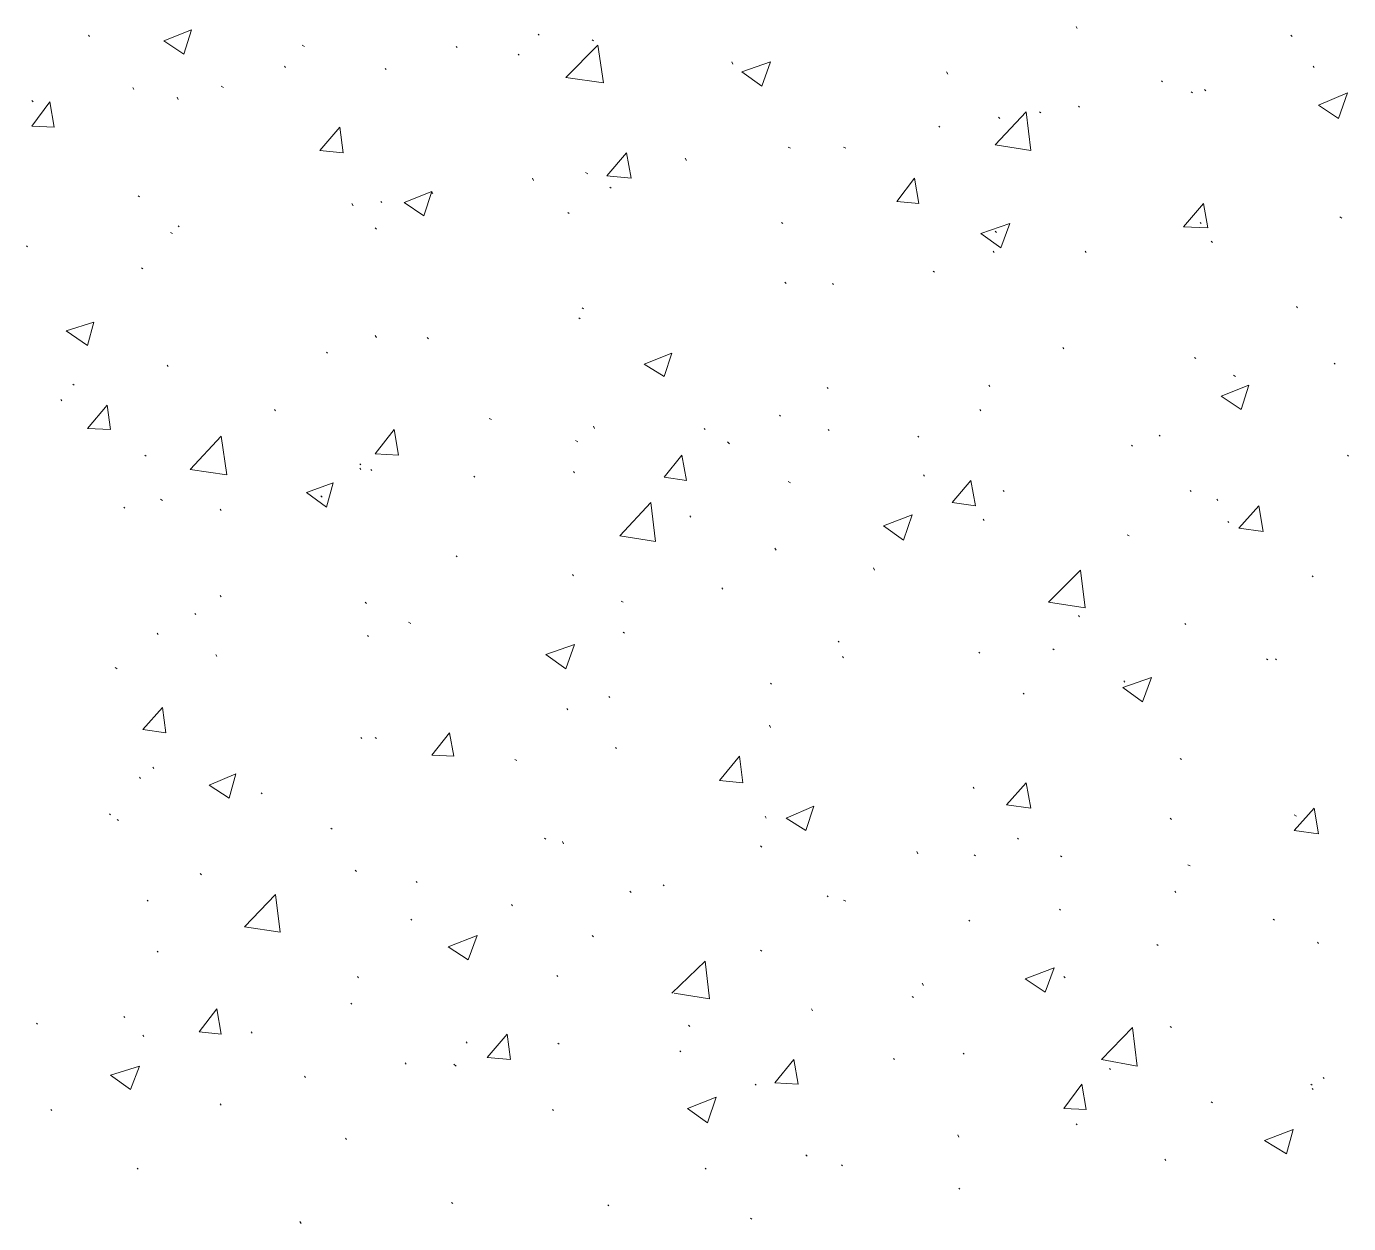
# Model space of a CAD drawing. Header units: millimetres. Extents: x 2928 to 3112, y 1220 to 1280.
# Drawn here: x 2947.075 to 2949.065, y 1245.69 to 1247.492 of the extents above; entities that cross this region are included whole.
import ezdxf

# ---------------------------------------------------------------- set-up
doc = ezdxf.new("R2010")
doc.units = ezdxf.units.MM

msp = doc.modelspace()

# ---------------------------------------------------------------- linework, layer by layer
at = {"color": 92, "linetype": 'Continuous', "lineweight": 13, "true_color": 0x00b800}
for points in [[(2948.65642, 1247.48871), (2948.65476, 1247.49204), (2948.65476, 1247.49204)], [(2947.16973, 1247.47704), (2947.16807, 1247.47871), (2947.16807, 1247.47871)], [(2947.2814, 1247.47038), (2947.32307, 1247.48704), (2947.32307, 1247.48704)], [(2947.2814, 1247.47038), (2947.3114, 1247.45038), (2947.3114, 1247.45038)], [(2947.3114, 1247.45038), (2947.32307, 1247.48704), (2947.32307, 1247.48704)], [(2947.84641, 1247.47871), (2947.84474, 1247.48038), (2947.84474, 1247.48038)], [(2947.92808, 1247.47038), (2947.92641, 1247.47204), (2947.92641, 1247.47204)], [(2948.97976, 1247.47704), (2948.97809, 1247.47871), (2948.97809, 1247.47871)], [(2947.49307, 1247.46204), (2947.48974, 1247.46371), (2947.48974, 1247.46371)], [(2947.72308, 1247.46038), (2947.72141, 1247.46204), (2947.72141, 1247.46204)], [(2947.81641, 1247.44871), (2947.81474, 1247.45038), (2947.81474, 1247.45038)], [(2947.88641, 1247.41538), (2947.93475, 1247.46371), (2947.93475, 1247.46371)], [(2947.94308, 1247.40704), (2947.93475, 1247.46371), (2947.93475, 1247.46371)], [(2947.46474, 1247.43038), (2947.46307, 1247.43204), (2947.46307, 1247.43204)], [(2948.13808, 1247.43538), (2948.13641, 1247.43871), (2948.13641, 1247.43871)], [(2948.15141, 1247.42371), (2948.19475, 1247.43871), (2948.19475, 1247.43871)], [(2948.18142, 1247.40204), (2948.19475, 1247.43871), (2948.19475, 1247.43871)], [(2949.01309, 1247.43038), (2949.01143, 1247.43204), (2949.01143, 1247.43204)], [(2947.61641, 1247.42704), (2947.61474, 1247.42871), (2947.61474, 1247.42871)], [(2947.88641, 1247.41538), (2947.94308, 1247.40704), (2947.94308, 1247.40704)], [(2948.15141, 1247.42371), (2948.18142, 1247.40204), (2948.18142, 1247.40204)], [(2948.46142, 1247.42038), (2948.45975, 1247.42371), (2948.45975, 1247.42371)], [(2948.78476, 1247.40871), (2948.78309, 1247.41038), (2948.78309, 1247.41038)], [(2947.2364, 1247.39704), (2947.23474, 1247.40038), (2947.23474, 1247.40038)], [(2947.3714, 1247.40038), (2947.36807, 1247.40204), (2947.36807, 1247.40204)], [(2948.82976, 1247.39204), (2948.82809, 1247.39371), (2948.82809, 1247.39371)], [(2948.84976, 1247.39538), (2948.84809, 1247.39704), (2948.84809, 1247.39704)], [(2949.01976, 1247.37371), (2949.06309, 1247.39204), (2949.06309, 1247.39204)], [(2949.04976, 1247.35371), (2949.06309, 1247.39204), (2949.06309, 1247.39204)], [(2947.08473, 1247.37871), (2947.08307, 1247.38038), (2947.08307, 1247.38038)], [(2947.08307, 1247.34204), (2947.10973, 1247.37871), (2947.10973, 1247.37871)], [(2947.1164, 1247.34037), (2947.10973, 1247.37871), (2947.10973, 1247.37871)], [(2947.30307, 1247.38204), (2947.3014, 1247.38538), (2947.3014, 1247.38538)], [(2948.65976, 1247.37038), (2948.65809, 1247.37204), (2948.65809, 1247.37204)], [(2949.01976, 1247.37371), (2949.04976, 1247.35371), (2949.04976, 1247.35371)], [(2948.53309, 1247.31371), (2948.57975, 1247.36371), (2948.57975, 1247.36371)], [(2948.53975, 1247.35371), (2948.53809, 1247.35537), (2948.53809, 1247.35537)], [(2948.58642, 1247.30537), (2948.57975, 1247.36371), (2948.57975, 1247.36371)], [(2948.60142, 1247.36204), (2948.59975, 1247.36371), (2948.59975, 1247.36371)], [(2947.08307, 1247.34204), (2947.1164, 1247.34037), (2947.1164, 1247.34037)], [(2947.51641, 1247.30537), (2947.54641, 1247.34037), (2947.54641, 1247.34037)], [(2947.55141, 1247.30204), (2947.54641, 1247.34037), (2947.54641, 1247.34037)], [(2948.44975, 1247.34037), (2948.44809, 1247.34204), (2948.44809, 1247.34204)], [(2948.22475, 1247.30871), (2948.22142, 1247.31037), (2948.22142, 1247.31037)], [(2948.30808, 1247.30871), (2948.30475, 1247.31037), (2948.30475, 1247.31037)], [(2948.53309, 1247.31371), (2948.58642, 1247.30537), (2948.58642, 1247.30537)], [(2947.51641, 1247.30537), (2947.55141, 1247.30204), (2947.55141, 1247.30204)], [(2947.94808, 1247.26704), (2947.97808, 1247.30204), (2947.97808, 1247.30204)], [(2947.98475, 1247.26371), (2947.97808, 1247.30204), (2947.97808, 1247.30204)], [(2948.06808, 1247.29037), (2948.06641, 1247.29371), (2948.06641, 1247.29371)], [(2947.91974, 1247.27037), (2947.91641, 1247.27204), (2947.91641, 1247.27204)], [(2947.83808, 1247.26037), (2947.83641, 1247.26371), (2947.83641, 1247.26371)], [(2947.94808, 1247.26704), (2947.98475, 1247.26371), (2947.98475, 1247.26371)], [(2947.95475, 1247.24871), (2947.95308, 1247.25037), (2947.95308, 1247.25037)], [(2948.38475, 1247.22871), (2948.41142, 1247.26371), (2948.41142, 1247.26371)], [(2948.41809, 1247.22537), (2948.41142, 1247.26371), (2948.41142, 1247.26371)], [(2947.24474, 1247.23537), (2947.24307, 1247.23704), (2947.24307, 1247.23704)], [(2947.64307, 1247.22704), (2947.68474, 1247.24371), (2947.68474, 1247.24371)], [(2947.67307, 1247.20704), (2947.68474, 1247.24371), (2947.68474, 1247.24371)], [(2947.68641, 1247.24037), (2947.68474, 1247.24204), (2947.68474, 1247.24204)], [(2947.56641, 1247.22204), (2947.56474, 1247.22537), (2947.56474, 1247.22537)], [(2947.60974, 1247.22704), (2947.60807, 1247.22871), (2947.60807, 1247.22871)], [(2947.64307, 1247.22704), (2947.67307, 1247.20704), (2947.67307, 1247.20704)], [(2947.89141, 1247.21037), (2947.88974, 1247.21204), (2947.88974, 1247.21204)], [(2948.38475, 1247.22871), (2948.41809, 1247.22537), (2948.41809, 1247.22537)], [(2948.81642, 1247.19037), (2948.84642, 1247.22537), (2948.84642, 1247.22537)], [(2948.85309, 1247.18871), (2948.84642, 1247.22537), (2948.84642, 1247.22537)], [(2947.30474, 1247.19037), (2947.30307, 1247.19204), (2947.30307, 1247.19204)], [(2948.21308, 1247.19537), (2948.21142, 1247.19704), (2948.21142, 1247.19704)], [(2948.51142, 1247.18037), (2948.55475, 1247.19537), (2948.55475, 1247.19537)], [(2948.54142, 1247.15871), (2948.55475, 1247.19537), (2948.55475, 1247.19537)], [(2948.84309, 1247.19537), (2948.84142, 1247.19704), (2948.84142, 1247.19704)], [(2949.05476, 1247.20371), (2949.05143, 1247.20537), (2949.05143, 1247.20537)], [(2947.29474, 1247.18037), (2947.2914, 1247.18204), (2947.2914, 1247.18204)], [(2947.60141, 1247.18704), (2947.59974, 1247.18871), (2947.59974, 1247.18871)], [(2948.51142, 1247.18037), (2948.54142, 1247.15871), (2948.54142, 1247.15871)], [(2948.53475, 1247.18204), (2948.53309, 1247.18371), (2948.53309, 1247.18371)], [(2948.81642, 1247.19037), (2948.85309, 1247.18871), (2948.85309, 1247.18871)], [(2947.0764, 1247.16037), (2947.07473, 1247.16204), (2947.07473, 1247.16204)], [(2948.53142, 1247.15204), (2948.52975, 1247.15371), (2948.52975, 1247.15371)], [(2948.66976, 1247.15204), (2948.66809, 1247.15371), (2948.66809, 1247.15371)], [(2948.85976, 1247.16704), (2948.85809, 1247.16871), (2948.85809, 1247.16871)], [(2947.24974, 1247.12704), (2947.24807, 1247.1287), (2947.24807, 1247.1287)], [(2948.44142, 1247.12204), (2948.43975, 1247.1237), (2948.43975, 1247.1237)], [(2948.21808, 1247.10537), (2948.21642, 1247.10704), (2948.21642, 1247.10704)], [(2948.28975, 1247.1037), (2948.28808, 1247.10537), (2948.28808, 1247.10537)], [(2947.90808, 1247.05204), (2947.90641, 1247.0537), (2947.90641, 1247.0537)], [(2947.91308, 1247.06704), (2947.91141, 1247.0687), (2947.91141, 1247.0687)], [(2948.98809, 1247.0687), (2948.98643, 1247.07037), (2948.98643, 1247.07037)], [(2947.13473, 1247.0337), (2947.1764, 1247.04704), (2947.1764, 1247.04704)], [(2947.13473, 1247.0337), (2947.1664, 1247.01204), (2947.1664, 1247.01204)], [(2947.1664, 1247.01204), (2947.1764, 1247.04704), (2947.1764, 1247.04704)], [(2947.60141, 1247.0237), (2947.59974, 1247.02704), (2947.59974, 1247.02704)], [(2947.67974, 1247.02204), (2947.67807, 1247.0237), (2947.67807, 1247.0237)], [(2947.52807, 1247.00037), (2947.52641, 1247.00204), (2947.52641, 1247.00204)], [(2948.00475, 1246.9837), (2948.04641, 1247.00037), (2948.04641, 1247.00037)], [(2948.03475, 1246.96537), (2948.04641, 1247.00037), (2948.04641, 1247.00037)], [(2948.63642, 1247.00704), (2948.63476, 1247.0087), (2948.63476, 1247.0087)], [(2948.83476, 1246.99204), (2948.83309, 1246.9937), (2948.83309, 1246.9937)], [(2947.28807, 1246.98037), (2947.2864, 1246.98204), (2947.2864, 1246.98204)], [(2948.00475, 1246.9837), (2948.03475, 1246.96537), (2948.03475, 1246.96537)], [(2949.04476, 1246.9837), (2949.04309, 1246.98537), (2949.04309, 1246.98537)], [(2947.1464, 1246.95204), (2947.14473, 1246.9537), (2947.14473, 1246.9537)], [(2948.52475, 1246.95037), (2948.52309, 1246.95204), (2948.52309, 1246.95204)], [(2948.87309, 1246.93537), (2948.91476, 1246.95204), (2948.91476, 1246.95204)], [(2948.89476, 1246.96537), (2948.89143, 1246.96704), (2948.89143, 1246.96704)], [(2948.90309, 1246.91537), (2948.91476, 1246.95204), (2948.91476, 1246.95204)], [(2948.28142, 1246.94704), (2948.27975, 1246.9487), (2948.27975, 1246.9487)], [(2948.87309, 1246.93537), (2948.90309, 1246.91537), (2948.90309, 1246.91537)], [(2947.12807, 1246.9287), (2947.1264, 1246.93037), (2947.1264, 1246.93037)], [(2947.1664, 1246.88703), (2947.1964, 1246.92204), (2947.1964, 1246.92204)], [(2947.2014, 1246.88537), (2947.1964, 1246.92204), (2947.1964, 1246.92204)], [(2947.44974, 1246.9137), (2947.44807, 1246.91537), (2947.44807, 1246.91537)], [(2948.51142, 1246.9137), (2948.50975, 1246.91537), (2948.50975, 1246.91537)], [(2947.77474, 1246.90037), (2947.77141, 1246.90204), (2947.77141, 1246.90204)], [(2948.20975, 1246.90537), (2948.20808, 1246.90704), (2948.20808, 1246.90704)], [(2947.1664, 1246.88703), (2947.2014, 1246.88537), (2947.2014, 1246.88537)], [(2947.3214, 1246.82537), (2947.36807, 1246.87537), (2947.36807, 1246.87537)], [(2947.3764, 1246.81703), (2947.36807, 1246.87537), (2947.36807, 1246.87537)], [(2947.59974, 1246.8487), (2947.62807, 1246.88537), (2947.62807, 1246.88537)], [(2947.63474, 1246.84703), (2947.62807, 1246.88537), (2947.62807, 1246.88537)], [(2947.92975, 1246.88703), (2947.92808, 1246.89037), (2947.92808, 1246.89037)], [(2948.09641, 1246.88537), (2948.09475, 1246.88703), (2948.09475, 1246.88703)], [(2948.28308, 1246.8837), (2948.28142, 1246.88537), (2948.28142, 1246.88537)], [(2948.41809, 1246.8737), (2948.41642, 1246.87537), (2948.41642, 1246.87537)], [(2948.78142, 1246.87537), (2948.77976, 1246.87703), (2948.77976, 1246.87703)], [(2947.90474, 1246.86703), (2947.90141, 1246.8687), (2947.90141, 1246.8687)], [(2948.13308, 1246.8637), (2948.12975, 1246.86703), (2948.12975, 1246.86703)], [(2948.73976, 1246.86037), (2948.73809, 1246.86203), (2948.73809, 1246.86203)], [(2947.25474, 1246.84537), (2947.25307, 1246.84703), (2947.25307, 1246.84703)], [(2947.57807, 1246.83203), (2947.57641, 1246.8337), (2947.57641, 1246.8337)], [(2947.59974, 1246.8487), (2947.63474, 1246.84703), (2947.63474, 1246.84703)], [(2948.03475, 1246.8137), (2948.06141, 1246.84703), (2948.06141, 1246.84703)], [(2948.06808, 1246.8087), (2948.06141, 1246.84703), (2948.06141, 1246.84703)], [(2949.06476, 1246.84537), (2949.06309, 1246.84703), (2949.06309, 1246.84703)], [(2947.3214, 1246.82537), (2947.3764, 1246.81703), (2947.3764, 1246.81703)], [(2947.57807, 1246.82537), (2947.57641, 1246.82703), (2947.57641, 1246.82703)], [(2947.59474, 1246.8237), (2947.59307, 1246.82537), (2947.59307, 1246.82537)], [(2947.74974, 1246.8137), (2947.74808, 1246.81537), (2947.74808, 1246.81537)], [(2947.89974, 1246.82037), (2947.89808, 1246.82203), (2947.89808, 1246.82203)], [(2948.03475, 1246.8137), (2948.06808, 1246.8087), (2948.06808, 1246.8087)], [(2948.42642, 1246.81537), (2948.42475, 1246.81703), (2948.42475, 1246.81703)], [(2947.49641, 1246.79037), (2947.53641, 1246.80537), (2947.53641, 1246.80537)], [(2947.52641, 1246.7687), (2947.53641, 1246.80537), (2947.53641, 1246.80537)], [(2948.22475, 1246.80537), (2948.22142, 1246.80703), (2948.22142, 1246.80703)], [(2948.46809, 1246.77537), (2948.49642, 1246.8087), (2948.49642, 1246.8087)], [(2948.50309, 1246.77037), (2948.49642, 1246.8087), (2948.49642, 1246.8087)], [(2948.54642, 1246.79203), (2948.54475, 1246.7937), (2948.54475, 1246.7937)], [(2948.82809, 1246.79203), (2948.82642, 1246.7937), (2948.82642, 1246.7937)], [(2947.27974, 1246.7787), (2947.2764, 1246.78037), (2947.2764, 1246.78037)], [(2947.49641, 1246.79037), (2947.52641, 1246.7687), (2947.52641, 1246.7687)], [(2947.51974, 1246.7837), (2947.51807, 1246.78537), (2947.51807, 1246.78537)], [(2947.96808, 1246.72537), (2948.01475, 1246.77537), (2948.01475, 1246.77537)], [(2948.02141, 1246.71703), (2948.01475, 1246.77537), (2948.01475, 1246.77537)], [(2948.46809, 1246.77537), (2948.50309, 1246.77037), (2948.50309, 1246.77037)], [(2948.86809, 1246.7787), (2948.86643, 1246.78037), (2948.86643, 1246.78037)], [(2947.22307, 1246.76703), (2947.2214, 1246.7687), (2947.2214, 1246.7687)], [(2947.36807, 1246.7637), (2947.3664, 1246.76537), (2947.3664, 1246.76537)], [(2948.07475, 1246.7537), (2948.07308, 1246.75537), (2948.07308, 1246.75537)], [(2948.36475, 1246.74037), (2948.40809, 1246.75703), (2948.40809, 1246.75703)], [(2948.39475, 1246.7187), (2948.40809, 1246.75703), (2948.40809, 1246.75703)], [(2948.89976, 1246.73703), (2948.92976, 1246.77037), (2948.92976, 1246.77037)], [(2948.93643, 1246.73203), (2948.92976, 1246.77037), (2948.92976, 1246.77037)], [(2948.36475, 1246.74037), (2948.39475, 1246.7187), (2948.39475, 1246.7187)], [(2948.51642, 1246.7487), (2948.51475, 1246.75037), (2948.51475, 1246.75037)], [(2948.88476, 1246.74537), (2948.88309, 1246.74703), (2948.88309, 1246.74703)], [(2948.89976, 1246.73703), (2948.93643, 1246.73203), (2948.93643, 1246.73203)], [(2947.96808, 1246.72537), (2948.02141, 1246.71703), (2948.02141, 1246.71703)], [(2948.73476, 1246.72537), (2948.73142, 1246.72703), (2948.73142, 1246.72703)], [(2947.72308, 1246.6937), (2947.72141, 1246.69537), (2947.72141, 1246.69537)], [(2948.20308, 1246.7037), (2948.20142, 1246.70703), (2948.20142, 1246.70703)], [(2948.35142, 1246.6737), (2948.34975, 1246.67703), (2948.34975, 1246.67703)], [(2948.61309, 1246.62536), (2948.66142, 1246.6737), (2948.66142, 1246.6737)], [(2948.66809, 1246.61703), (2948.66142, 1246.6737), (2948.66142, 1246.6737)], [(2947.89808, 1246.66537), (2947.89641, 1246.66703), (2947.89641, 1246.66703)], [(2949.01143, 1246.6637), (2949.00976, 1246.66537), (2949.00976, 1246.66537)], [(2947.36807, 1246.6337), (2947.3664, 1246.63536), (2947.3664, 1246.63536)], [(2948.12308, 1246.64536), (2948.12141, 1246.64703), (2948.12141, 1246.64703)], [(2947.58641, 1246.6237), (2947.58474, 1246.62536), (2947.58474, 1246.62536)], [(2947.97308, 1246.62536), (2947.96975, 1246.62703), (2947.96975, 1246.62703)], [(2948.61309, 1246.62536), (2948.66809, 1246.61703), (2948.66809, 1246.61703)], [(2947.32974, 1246.60703), (2947.32807, 1246.6087), (2947.32807, 1246.6087)], [(2947.65307, 1246.5937), (2947.64974, 1246.59536), (2947.64974, 1246.59536)], [(2948.65976, 1246.6037), (2948.65809, 1246.60536), (2948.65809, 1246.60536)], [(2948.81976, 1246.59203), (2948.81809, 1246.5937), (2948.81809, 1246.5937)], [(2947.27307, 1246.57703), (2947.2714, 1246.5787), (2947.2714, 1246.5787)], [(2947.58974, 1246.5737), (2947.58807, 1246.57536), (2947.58807, 1246.57536)], [(2947.97475, 1246.5787), (2947.97308, 1246.58036), (2947.97308, 1246.58036)], [(2947.85641, 1246.54703), (2947.89974, 1246.56203), (2947.89974, 1246.56203)], [(2947.88641, 1246.52536), (2947.89974, 1246.56203), (2947.89974, 1246.56203)], [(2948.29808, 1246.56536), (2948.29642, 1246.56703), (2948.29642, 1246.56703)], [(2948.62142, 1246.5537), (2948.61975, 1246.55536), (2948.61975, 1246.55536)], [(2947.3614, 1246.5437), (2947.35974, 1246.54703), (2947.35974, 1246.54703)], [(2947.85641, 1246.54703), (2947.88641, 1246.52536), (2947.88641, 1246.52536)], [(2948.30475, 1246.54203), (2948.30308, 1246.5437), (2948.30308, 1246.5437)], [(2948.50975, 1246.5487), (2948.50809, 1246.55036), (2948.50809, 1246.55036)], [(2948.94309, 1246.5387), (2948.94143, 1246.54036), (2948.94143, 1246.54036)], [(2948.95643, 1246.5387), (2948.95476, 1246.54036), (2948.95476, 1246.54036)], [(2947.2114, 1246.52536), (2947.20807, 1246.52703), (2947.20807, 1246.52703)], [(2948.19642, 1246.50203), (2948.19475, 1246.5037), (2948.19475, 1246.5037)], [(2948.72476, 1246.49703), (2948.76809, 1246.51203), (2948.76809, 1246.51203)], [(2948.72476, 1246.49703), (2948.75476, 1246.47536), (2948.75476, 1246.47536)], [(2948.72809, 1246.50536), (2948.72642, 1246.50703), (2948.72642, 1246.50703)], [(2948.75476, 1246.47536), (2948.76809, 1246.51203), (2948.76809, 1246.51203)], [(2947.95308, 1246.48203), (2947.95141, 1246.4837), (2947.95141, 1246.4837)], [(2948.57642, 1246.48703), (2948.57475, 1246.4887), (2948.57475, 1246.4887)], [(2947.24974, 1246.4337), (2947.27974, 1246.46703), (2947.27974, 1246.46703)], [(2947.28474, 1246.42869), (2947.27974, 1246.46703), (2947.27974, 1246.46703)], [(2947.88974, 1246.4637), (2947.88808, 1246.46536), (2947.88808, 1246.46536)], [(2948.19475, 1246.43703), (2948.19308, 1246.44036), (2948.19308, 1246.44036)], [(2947.24974, 1246.4337), (2947.28474, 1246.42869), (2947.28474, 1246.42869)], [(2947.57974, 1246.42036), (2947.57807, 1246.42203), (2947.57807, 1246.42203)], [(2947.60141, 1246.42036), (2947.59974, 1246.42203), (2947.59974, 1246.42203)], [(2947.68474, 1246.39536), (2947.71141, 1246.42869), (2947.71141, 1246.42869)], [(2947.71808, 1246.39369), (2947.71141, 1246.42869), (2947.71141, 1246.42869)], [(2947.68474, 1246.39536), (2947.71808, 1246.39369), (2947.71808, 1246.39369)], [(2947.96308, 1246.40536), (2947.96141, 1246.40703), (2947.96141, 1246.40703)], [(2947.2664, 1246.37536), (2947.26474, 1246.37703), (2947.26474, 1246.37703)], [(2947.81308, 1246.38703), (2947.80974, 1246.38869), (2947.80974, 1246.38869)], [(2948.11808, 1246.35703), (2948.14808, 1246.39369), (2948.14808, 1246.39369)], [(2948.15308, 1246.35369), (2948.14808, 1246.39369), (2948.14808, 1246.39369)], [(2948.81309, 1246.38869), (2948.81142, 1246.39036), (2948.81142, 1246.39036)], [(2947.2464, 1246.36036), (2947.24474, 1246.36203), (2947.24474, 1246.36203)], [(2947.34974, 1246.35036), (2947.38974, 1246.36703), (2947.38974, 1246.36703)], [(2947.37974, 1246.33036), (2947.38974, 1246.36703), (2947.38974, 1246.36703)], [(2948.11808, 1246.35703), (2948.15308, 1246.35369), (2948.15308, 1246.35369)], [(2947.34974, 1246.35036), (2947.37974, 1246.33036), (2947.37974, 1246.33036)], [(2947.42974, 1246.33703), (2947.42807, 1246.33869), (2947.42807, 1246.33869)], [(2948.50142, 1246.34536), (2948.49975, 1246.34703), (2948.49975, 1246.34703)], [(2948.54975, 1246.32036), (2948.57975, 1246.35369), (2948.57975, 1246.35369)], [(2948.58642, 1246.31536), (2948.57975, 1246.35369), (2948.57975, 1246.35369)], [(2948.21808, 1246.30036), (2948.25975, 1246.31869), (2948.25975, 1246.31869)], [(2948.24808, 1246.28203), (2948.25975, 1246.31869), (2948.25975, 1246.31869)], [(2948.54975, 1246.32036), (2948.58642, 1246.31536), (2948.58642, 1246.31536)], [(2948.98309, 1246.28203), (2949.01309, 1246.31536), (2949.01309, 1246.31536)], [(2949.01976, 1246.27703), (2949.01309, 1246.31536), (2949.01309, 1246.31536)], [(2947.2014, 1246.30536), (2947.19973, 1246.30703), (2947.19973, 1246.30703)], [(2947.21307, 1246.29703), (2947.2114, 1246.29869), (2947.2114, 1246.29869)], [(2948.18808, 1246.30036), (2948.18642, 1246.30369), (2948.18642, 1246.30369)], [(2948.21808, 1246.30036), (2948.24808, 1246.28203), (2948.24808, 1246.28203)], [(2948.79809, 1246.29869), (2948.79642, 1246.30036), (2948.79642, 1246.30036)], [(2948.98643, 1246.30369), (2948.98309, 1246.30536), (2948.98309, 1246.30536)], [(2947.53474, 1246.28369), (2947.53307, 1246.28536), (2947.53307, 1246.28536)], [(2948.98309, 1246.28203), (2949.01976, 1246.27703), (2949.01976, 1246.27703)], [(2947.85641, 1246.26869), (2947.85474, 1246.27036), (2947.85474, 1246.27036)], [(2947.88308, 1246.26203), (2947.88141, 1246.26536), (2947.88141, 1246.26536)], [(2948.18142, 1246.25703), (2948.17975, 1246.25869), (2948.17975, 1246.25869)], [(2948.56809, 1246.26869), (2948.56642, 1246.27036), (2948.56642, 1246.27036)], [(2948.41642, 1246.24703), (2948.41475, 1246.25036), (2948.41475, 1246.25036)], [(2948.50309, 1246.24369), (2948.50142, 1246.24536), (2948.50142, 1246.24536)], [(2948.63309, 1246.24203), (2948.63142, 1246.24369), (2948.63142, 1246.24369)], [(2947.33807, 1246.21536), (2947.3364, 1246.21703), (2947.3364, 1246.21703)], [(2947.57141, 1246.22036), (2947.56974, 1246.22203), (2947.56974, 1246.22203)], [(2948.82642, 1246.22869), (2948.82309, 1246.23036), (2948.82309, 1246.23036)], [(2947.66307, 1246.20369), (2947.66141, 1246.20536), (2947.66141, 1246.20536)], [(2948.03475, 1246.19869), (2948.03308, 1246.20036), (2948.03308, 1246.20036)], [(2947.25807, 1246.17536), (2947.2564, 1246.17702), (2947.2564, 1246.17702)], [(2947.40307, 1246.13702), (2947.44974, 1246.18536), (2947.44974, 1246.18536)], [(2947.4564, 1246.12869), (2947.44974, 1246.18536), (2947.44974, 1246.18536)], [(2947.98475, 1246.18869), (2947.98308, 1246.19036), (2947.98308, 1246.19036)], [(2948.28142, 1246.18202), (2948.27975, 1246.18369), (2948.27975, 1246.18369)], [(2948.30808, 1246.17536), (2948.30475, 1246.17702), (2948.30475, 1246.17702)], [(2948.80476, 1246.18869), (2948.80309, 1246.19036), (2948.80309, 1246.19036)], [(2947.80641, 1246.16869), (2947.80474, 1246.17036), (2947.80474, 1246.17036)], [(2948.63142, 1246.16202), (2948.62976, 1246.16369), (2948.62976, 1246.16369)], [(2947.40307, 1246.13702), (2947.4564, 1246.12869), (2947.4564, 1246.12869)], [(2947.65474, 1246.14702), (2947.65307, 1246.14869), (2947.65307, 1246.14869)], [(2948.49475, 1246.14536), (2948.49309, 1246.14702), (2948.49309, 1246.14702)], [(2948.95309, 1246.14702), (2948.95143, 1246.14869), (2948.95143, 1246.14869)], [(2947.70974, 1246.10702), (2947.75308, 1246.12369), (2947.75308, 1246.12369)], [(2947.73974, 1246.08702), (2947.75308, 1246.12369), (2947.75308, 1246.12369)], [(2947.92808, 1246.12202), (2947.92641, 1246.12369), (2947.92641, 1246.12369)], [(2947.27307, 1246.09869), (2947.2714, 1246.10036), (2947.2714, 1246.10036)], [(2947.70974, 1246.10702), (2947.73974, 1246.08702), (2947.73974, 1246.08702)], [(2948.18142, 1246.10036), (2948.17975, 1246.10202), (2948.17975, 1246.10202)], [(2948.77809, 1246.10869), (2948.77642, 1246.11036), (2948.77642, 1246.11036)], [(2949.01976, 1246.11202), (2949.01809, 1246.11369), (2949.01809, 1246.11369)], [(2948.04641, 1246.03702), (2948.09641, 1246.08536), (2948.09641, 1246.08536)], [(2948.10308, 1246.02869), (2948.09641, 1246.08536), (2948.09641, 1246.08536)], [(2947.57474, 1246.06036), (2947.57307, 1246.06202), (2947.57307, 1246.06202)], [(2947.87474, 1246.06202), (2947.87308, 1246.06369), (2947.87308, 1246.06369)], [(2948.57809, 1246.05869), (2948.62142, 1246.07536), (2948.62142, 1246.07536)], [(2948.57809, 1246.05869), (2948.60809, 1246.03869), (2948.60809, 1246.03869)], [(2948.60809, 1246.03869), (2948.62142, 1246.07536), (2948.62142, 1246.07536)], [(2948.63809, 1246.06036), (2948.63642, 1246.06202), (2948.63642, 1246.06202)], [(2948.04975, 1246.03702), (2948.10308, 1246.02869), (2948.10308, 1246.02869)], [(2948.42475, 1246.04869), (2948.42309, 1246.05202), (2948.42309, 1246.05202)], [(2947.56474, 1246.02036), (2947.56307, 1246.02202), (2947.56307, 1246.02202)], [(2948.40975, 1246.03036), (2948.40809, 1246.03202), (2948.40809, 1246.03202)], [(2947.22307, 1246.00036), (2947.2214, 1246.00202), (2947.2214, 1246.00202)], [(2947.33474, 1245.97869), (2947.3614, 1246.01369), (2947.3614, 1246.01369)], [(2947.36807, 1245.97536), (2947.3614, 1246.01369), (2947.3614, 1246.01369)], [(2948.25808, 1246.01036), (2948.25642, 1246.01369), (2948.25642, 1246.01369)], [(2947.0914, 1245.99036), (2947.08973, 1245.99202), (2947.08973, 1245.99202)], [(2947.33474, 1245.97869), (2947.36807, 1245.97536), (2947.36807, 1245.97536)], [(2947.41474, 1245.97702), (2947.41307, 1245.97869), (2947.41307, 1245.97869)], [(2948.07308, 1245.98702), (2948.07141, 1245.98869), (2948.07141, 1245.98869)], [(2948.69309, 1245.93702), (2948.73976, 1245.98536), (2948.73976, 1245.98536)], [(2948.74642, 1245.92702), (2948.73976, 1245.98536), (2948.73976, 1245.98536)], [(2948.79809, 1245.98536), (2948.79642, 1245.98702), (2948.79642, 1245.98702)], [(2947.2514, 1245.97202), (2947.24974, 1245.97369), (2947.24974, 1245.97369)], [(2947.73808, 1245.96202), (2947.73641, 1245.96369), (2947.73641, 1245.96369)], [(2947.76808, 1245.94035), (2947.79808, 1245.97536), (2947.79808, 1245.97536)], [(2947.80308, 1245.93702), (2947.79808, 1245.97536), (2947.79808, 1245.97536)], [(2947.87641, 1245.96035), (2947.87474, 1245.96202), (2947.87474, 1245.96202)], [(2947.76808, 1245.94035), (2947.80308, 1245.93702), (2947.80308, 1245.93702)], [(2948.05975, 1245.94869), (2948.05808, 1245.95035), (2948.05808, 1245.95035)], [(2948.20142, 1245.90202), (2948.22975, 1245.93702), (2948.22975, 1245.93702)], [(2948.23642, 1245.90035), (2948.22975, 1245.93702), (2948.22975, 1245.93702)], [(2948.38142, 1245.93702), (2948.37975, 1245.93869), (2948.37975, 1245.93869)], [(2948.48642, 1245.94535), (2948.48475, 1245.94702), (2948.48475, 1245.94702)], [(2948.69309, 1245.93702), (2948.74642, 1245.92702), (2948.74642, 1245.92702)], [(2947.2014, 1245.91369), (2947.24474, 1245.92702), (2947.24474, 1245.92702)], [(2947.2314, 1245.89202), (2947.24474, 1245.92702), (2947.24474, 1245.92702)], [(2947.64641, 1245.93035), (2947.64474, 1245.93202), (2947.64474, 1245.93202)], [(2947.72141, 1245.92702), (2947.71808, 1245.93035), (2947.71808, 1245.93035)], [(2948.70642, 1245.92202), (2948.70476, 1245.92369), (2948.70476, 1245.92369)], [(2947.2014, 1245.91369), (2947.2314, 1245.89202), (2947.2314, 1245.89202)], [(2947.49474, 1245.91035), (2947.49307, 1245.91202), (2947.49307, 1245.91202)], [(2948.17308, 1245.89869), (2948.17142, 1245.90035), (2948.17142, 1245.90035)], [(2948.20142, 1245.90202), (2948.23642, 1245.90035), (2948.23642, 1245.90035)], [(2948.63642, 1245.86369), (2948.66309, 1245.90035), (2948.66309, 1245.90035)], [(2948.66976, 1245.86202), (2948.66309, 1245.90035), (2948.66309, 1245.90035)], [(2949.00976, 1245.89869), (2949.00809, 1245.90035), (2949.00809, 1245.90035)], [(2949.02809, 1245.90869), (2949.02643, 1245.91035), (2949.02643, 1245.91035)], [(2948.06975, 1245.86369), (2948.11308, 1245.88035), (2948.11308, 1245.88035)], [(2948.09975, 1245.84202), (2948.11308, 1245.88035), (2948.11308, 1245.88035)], [(2949.01143, 1245.89202), (2949.00976, 1245.89369), (2949.00976, 1245.89369)], [(2947.11307, 1245.86035), (2947.1114, 1245.86202), (2947.1114, 1245.86202)], [(2947.36807, 1245.86869), (2947.3664, 1245.87035), (2947.3664, 1245.87035)], [(2947.86808, 1245.86035), (2947.86641, 1245.86202), (2947.86641, 1245.86202)], [(2948.06975, 1245.86369), (2948.09975, 1245.84202), (2948.09975, 1245.84202)], [(2948.63642, 1245.86369), (2948.66976, 1245.86202), (2948.66976, 1245.86202)], [(2948.85976, 1245.87202), (2948.85809, 1245.87369), (2948.85809, 1245.87369)], [(2948.65642, 1245.83869), (2948.65476, 1245.84035), (2948.65476, 1245.84035)], [(2947.55641, 1245.81702), (2947.55474, 1245.81869), (2947.55474, 1245.81869)], [(2948.47809, 1245.82035), (2948.47642, 1245.82369), (2948.47642, 1245.82369)], [(2948.93809, 1245.81535), (2948.98143, 1245.83202), (2948.98143, 1245.83202)], [(2948.97143, 1245.79535), (2948.98143, 1245.83202), (2948.98143, 1245.83202)], [(2948.93809, 1245.81535), (2948.97143, 1245.79535), (2948.97143, 1245.79535)], [(2948.24975, 1245.79202), (2948.24808, 1245.79369), (2948.24808, 1245.79369)], [(2948.30308, 1245.77702), (2948.30142, 1245.77869), (2948.30142, 1245.77869)], [(2948.78976, 1245.78535), (2948.78809, 1245.78702), (2948.78809, 1245.78702)], [(2947.24307, 1245.77202), (2947.2414, 1245.77369), (2947.2414, 1245.77369)], [(2948.09808, 1245.77202), (2948.09641, 1245.77369), (2948.09641, 1245.77369)], [(2948.47975, 1245.74202), (2948.47809, 1245.74369), (2948.47809, 1245.74369)], [(2947.71641, 1245.72035), (2947.71474, 1245.72202), (2947.71474, 1245.72202)], [(2947.95141, 1245.71702), (2947.94975, 1245.71868), (2947.94975, 1245.71868)], [(2948.16642, 1245.69702), (2948.16475, 1245.69868), (2948.16475, 1245.69868)], [(2947.48807, 1245.69035), (2947.48641, 1245.69368), (2947.48641, 1245.69368)]]:
    msp.add_lwpolyline(points, dxfattribs=at)

doc.saveas('drawing.dxf')
